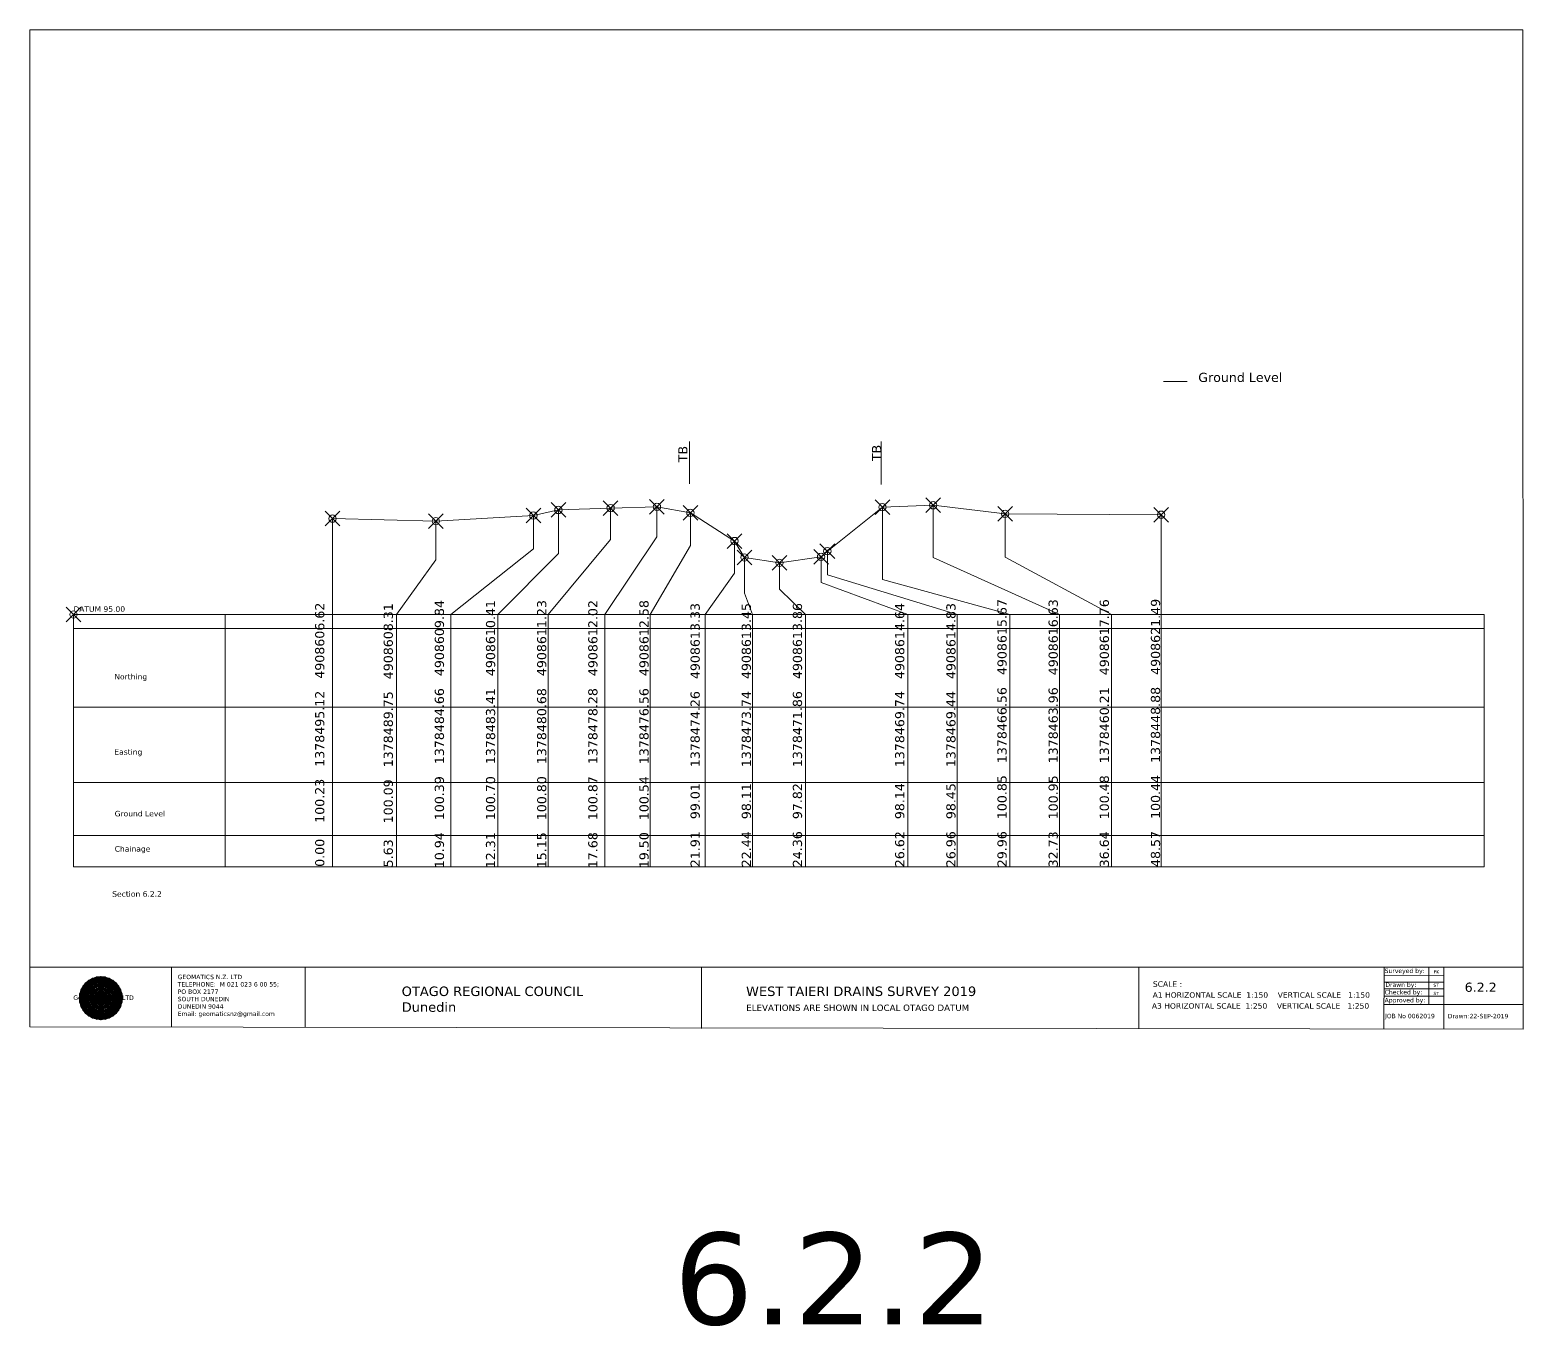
# Model space of a CAD drawing. Header units: millimetres. Extents: x -251759 to 1088765, y -648093 to 103076.
# Drawn here: x 609532 to 690883, y 32422 to 103076 of the extents above; entities that cross this region are included whole.
import ezdxf

# ---------------------------------------------------------------- set-up
doc = ezdxf.new("R2010")
doc.units = ezdxf.units.MM
doc.header["$PDMODE"] = 35
doc.header["$PDSIZE"] = 400
doc.layers.add('geo', color=7, linetype='Continuous')
doc.styles.get("Standard").update_dxf_attribs({"font": 'verdana.ttf'})

# ---------------------------------------------------------------- blocks, each defined once
blk = doc.blocks.new('Geomatics_Circle_SPT')
at = {"layer": 'geo', "color": 2, "linetype": 'Continuous', "lineweight": 0}
for p, q in [((0, 25.2), (-25.2, 0)), ((-24.7, 4.9), (-4.9, 24.7)), ((-24.7, -4.9), (4.9, 24.7)), ((-9.7, 23.3), (-23.3, 9.6)), ((9.7, 23.3), (-23.3, -9.7)), ((-21, 14), (-14, 21)), ((-21, -14), (14, 21)), ((0, 0), (-17.8, 17.8)), ((-14, 21), (21, -14)), ((23.3, -9.7), (-9.7, 23.3)), ((-4.9, 24.7), (24.7, -4.9)), ((25.2, 0), (0, 25.2)), ((0, 0), (17.8, 17.8)), ((4.9, 24.7), (24.7, 4.9)), ((23.3, 9.7), (9.7, 23.3)), ((14, 21), (21, 14)), ((17.8, 18.1), (17.8, 18.1)), ((4.9, -24.7), (-24.7, 4.9)), ((-24.7, 0), (0, -24.7)), ((-23.3, 9.7), (9.7, -23.3)), ((14, -21), (-21, 14)), ((0, 0), (-17.8, -17.8)), ((21, 14), (-14, -21)), ((-9.7, -23.3), (23.3, 9.7)), ((24.7, 4.9), (-4.9, -24.7)), ((0, 0), (17.8, -17.8)), ((0, -24.8), (25.2, 0)), ((-4.9, -24.7), (-24.7, -4.9)), ((-23.3, -9.7), (-9.7, -23.3)), ((-14, -21), (-21, -14)), ((24.7, -4.9), (4.9, -24.7)), ((9.7, -23.3), (23.3, -9.7)), ((21, -14), (14, -21)), ((-17.8, -17.8), (-17.8, -17.8)), ((4.9, -24.7), (4.9, -24.7)), ((18.1, -17.8), (18.1, -17.8))]:
    blk.add_line(p, q, dxfattribs=at)
at = {"layer": 'geo', "color": 1, "linetype": 'Continuous', "lineweight": 0}
for p, q in [((-25.2, 0), (9.7, 23.3)), ((-25.2, 0), (-9.6, 23.3)), ((-4.9, 24.8), (-24.7, -4.9)), ((4.9, 24.7), (-24.7, 4.9)), ((14, 21), (-24.7, -4.9)), ((-14, 21), (-24.7, 4.9)), ((-23.3, 9.7), (0, 25.2)), ((-23.3, -9.6), (0, 25.2)), ((-23.3, -9.6), (17.8, 17.8)), ((-23.3, 9.7), (-17.8, 17.9)), ((-23.3, -9.6), (-17.8, 17.9)), ((-23.3, 9.7), (17.8, 17.8)), ((4.9, 24.8), (-21, -14)), ((-4.9, 24.7), (-21, 14)), ((14, 21), (-21, 14)), ((-14, 21), (-21, -14)), ((-17.9, 17.6), (-17.9, 17.6)), ((-17.8, 17.8), (9.7, 23.3)), ((-17.8, 17.8), (-9.6, 23.3)), ((-17.8, -17.8), (9.7, 23.3)), ((-17.8, -17.8), (-9.7, 23.3)), ((-9.7, -23.3), (-17.8, 17.8)), ((-17.8, 17.8), (9.7, -23.3)), ((-17.8, 17.8), (23.3, -9.6)), ((-17.8, 17.8), (23.3, 9.7)), ((4.9, 24.7), (-14, 21)), ((-4.9, 24.7), (-14, -20.9)), ((0, 0), (-14, 21)), ((-14, 21), (-4.9, -24.7)), ((-14, 21), (-14, 21)), ((24.7, -4.9), (-14, 21)), ((21, 14), (-14, 21)), ((-9.8, 23.1), (-9.8, 23.1)), ((-9.7, 23.3), (0, 25.2)), ((-9.7, 23.3), (0, -25.2)), ((-9.7, -23.3), (0, 25.2)), ((-9.6, 23.3), (17.8, -17.8)), ((-9.6, 23.3), (25.2, 0)), ((-9.6, 23.3), (17.8, 17.8)), ((-9.6, -23.3), (17.8, 17.9)), ((0, 0), (-4.9, 24.7)), ((-4.9, 24.7), (-4.9, 24.7)), ((21, -14), (-4.9, 24.7)), ((24.8, 4.9), (-4.9, 24.7)), ((14, 21), (-4.9, 24.7)), ((-0.2, 25.1), (-0.2, 25.1)), ((0, 25.2), (9.7, -23.3)), ((0, 25.2), (23.3, -9.7)), ((0, 25.2), (23.3, 9.7)), ((0, 25.2), (9.7, 23.3)), ((0, 0), (4.9, 24.7)), ((0, -25.2), (9.7, 23.3)), ((0, 0), (14, 21)), ((21, 14), (4.9, 24.8)), ((14, -21), (4.9, 24.7)), ((24.7, -4.9), (4.9, 24.7)), ((4.9, 24.7), (4.9, 24.7)), ((4.9, -24.7), (14, 21)), ((9.4, 23.3), (9.4, 23.3)), ((9.7, 23.3), (17.8, -17.8)), ((9.7, 23.3), (25.2, 0)), ((9.7, 23.3), (17.8, 17.9)), ((17.8, 17.8), (9.7, -23.3)), ((21, -14), (14, 21)), ((24.7, 4.9), (14, 21)), ((14, 21), (14, 21)), ((17.6, 17.9), (17.6, 17.9)), ((17.8, 17.8), (23.3, -9.7)), ((17.8, 17.8), (23.3, 9.7)), ((-25.2, 0), (23.3, 9.7)), ((-25.2, 0), (-23.3, 9.7)), ((-23.3, -9.7), (-25.2, 0)), ((-9.6, -23.3), (-25.2, 0)), ((9.7, -23.3), (-25.2, 0)), ((21, 14), (-24.7, 4.9)), ((-21, 14), (-24.7, -4.9)), ((0, 0), (-24.7, 4.9)), ((-24.7, 4.9), (-21, -14)), ((-24.7, 4.9), (-4.9, -24.7)), ((-24.7, 4.9), (14, -21)), ((-24.7, 4.9), (-24.7, 4.9)), ((0, 0), (-24.7, -4.9)), ((-17.8, -17.8), (-23.3, 9.7)), ((0, -25.2), (-23.3, 9.7)), ((-23.3, 9.7), (17.8, -17.8)), ((-23.3, 9.7), (25.2, 0)), ((-23.3, 9.4), (-23.3, 9.4)), ((-23.3, -9.7), (25.2, 0)), ((0, 0), (-21, 14)), ((-21, 14), (-14, -21)), ((-21, 14), (4.9, -24.7)), ((-21, 14), (-21, 14)), ((24.7, 4.9), (-21, 14)), ((0, 0), (-21, -14)), ((-17.8, -17.8), (23.3, 9.7)), ((-14, -21), (24.7, 4.9)), ((0, 0), (-14, -21)), ((25.2, 0), (-9.6, -23.3)), ((-4.9, -24.7), (21, 14)), ((0, 0), (-4.9, -24.7)), ((0, 0), (21, 14)), ((23.3, 9.7), (0, -25.2)), ((0, 0), (24.8, 4.9)), ((0, 0), (4.9, -24.7)), ((0, 0), (14, -21)), ((0, 0), (21, -14)), ((0, 0), (24.8, -4.9)), ((4.9, -24.7), (24.7, 4.9)), ((25.2, 0), (9.7, -23.3)), ((14, -21), (21, 14)), ((23.3, 9.7), (17.8, -17.8)), ((24.7, -4.9), (21, 14)), ((21, 14), (21, 14)), ((21, -14), (24.7, 4.9)), ((23.1, 9.8), (23.1, 9.8)), ((23.3, 9.7), (25.2, 0)), ((25.2, 0), (23.3, -9.6)), ((24.7, 4.9), (24.7, 4.9)), ((25.1, 0.2), (25.1, 0.2)), ((-25.2, 0), (23.3, -9.7)), ((-25.1, -0.2), (-25.1, -0.2)), ((-24.7, -4.9), (-24.7, -4.9)), ((-24.7, -4.9), (-14, -21)), ((-24.7, -4.9), (4.9, -24.7)), ((-24.7, -4.9), (21, -14)), ((-17.8, -17.8), (-23.3, -9.7)), ((0, -25.2), (-23.3, -9.6)), ((17.8, -17.8), (-23.3, -9.6)), ((-23.1, -9.8), (-23.1, -9.8)), ((-21, -14), (24.7, -4.9)), ((-21, -14), (-21, -14)), ((-21, -14), (-4.9, -24.7)), ((-21, -14), (14, -21)), ((23.3, -9.7), (-17.8, -17.8)), ((-14, -21), (21, -14)), ((-4.9, -24.7), (24.7, -4.9)), ((23.3, -9.6), (0, -25.2)), ((4.9, -24.7), (21, -14)), ((14, -21), (24.7, -4.9)), ((23.3, -9.6), (17.8, -17.8)), ((21, -14), (21, -14)), ((23.3, -9.4), (23.3, -9.4)), ((24.7, -4.9), (24.7, -4.9)), ((-9.6, -23.3), (-17.8, -17.8)), ((9.7, -23.3), (-17.8, -17.8)), ((-17.6, -17.9), (-17.6, -17.9)), ((-14, -21), (-14, -21)), ((-14, -21), (4.9, -24.7)), ((17.8, -17.8), (-9.7, -23.3)), ((0, -25.2), (-9.7, -23.3)), ((-9.4, -23.3), (-9.4, -23.3)), ((-4.9, -24.7), (14, -21)), ((-4.9, -24.7), (-4.9, -24.7)), ((9.7, -23.3), (0, -25.2)), ((0.2, -25.1), (0.2, -25.1)), ((4.9, -24.7), (4.9, -24.7)), ((17.8, -17.8), (9.7, -23.3)), ((9.8, -23.1), (9.8, -23.1)), ((14, -21), (14, -21)), ((17.9, -17.6), (17.9, -17.6))]:
    blk.add_line(p, q, dxfattribs=at)
at = {"layer": 'geo', "color": 114, "linetype": 'Continuous', "lineweight": 0}
for p, q in [((17.9, 17.8), (-25.2, 0)), ((-24.7, 4.9), (14, 21)), ((9.7, 23.3), (-23.3, 9.7)), ((-20.9, 14), (4.9, 24.7)), ((0, 25.2), (-17.8, 17.8)), ((-17.8, 17.8), (0, -25.2)), ((-14, 21), (-4.9, 24.7)), ((4.9, -24.7), (-14, 21)), ((0, 0), (-9.7, 23.3)), ((-4.9, 24.7), (14, -21)), ((17.8, -17.8), (0, 25.2)), ((0, 0), (9.7, 23.3)), ((4.9, 24.7), (21, -14)), ((23.3, -9.7), (9.7, 23.3)), ((14, 21), (24.7, -4.9)), ((25.2, 0), (17.8, 17.8)), ((-24.7, -4.9), (21, 14)), ((-14, -21), (-24.7, 4.9)), ((0, 0), (-23.3, 9.7)), ((-23.3, 9.7), (-9.7, -23.3)), ((0, 0), (-23.3, -9.7)), ((-4.9, -24.7), (-21, 14)), ((24.8, 4.9), (-20.9, -14)), ((0, 0), (-9.7, -23.3)), ((0, 0), (23.3, 9.7)), ((0, 0), (9.7, -23.3)), ((0, 0), (23.3, -9.7)), ((21, 14), (24.7, 4.9)), ((-25.2, 0), (-17.8, -17.8)), ((-21, -14), (-24.7, -4.9)), ((-17.8, -17.8), (25.2, 0)), ((24.8, -4.9), (-14, -21)), ((-9.6, -23.3), (23.3, -9.7)), ((21, -14), (-4.9, -24.8)), ((0, -25.2), (17.9, -17.8)), ((14, -21), (4.9, -24.8))]:
    blk.add_line(p, q, dxfattribs=at)
at = {"layer": 'geo', "color": 250, "linetype": 'Continuous', "lineweight": 0}
for p, q in [((-17.8, 17.8), (17.8, 17.8)), ((-17.8, -17.8), (-17.8, 17.8)), ((-14, 21), (-14, 21)), ((14, 21), (-14, 21)), ((-14, 20.9), (-14, -21)), ((-9.7, 23.3), (9.7, 23.3)), ((-9.7, -23.3), (-9.7, 23.3)), ((-4.9, 24.7), (4.9, 24.7)), ((-4.9, 24.7), (-4.9, -24.7)), ((0, 0), (0, 25.2)), ((4.9, 24.7), (4.9, -24.7)), ((9.7, -23.3), (9.7, 23.3)), ((14, 21), (14, -21)), ((17.8, -17.8), (17.8, 17.8)), ((0, 0), (-25.2, 0)), ((24.7, 4.9), (-24.7, 4.9)), ((-24.7, 4.9), (-24.7, -4.9)), ((-23.3, 9.7), (23.3, 9.7)), ((-23.3, 9.7), (-23.3, 9.7)), ((-23.3, -9.7), (-23.3, 9.7)), ((21, 14), (-21, 14)), ((-21, 14), (-21, -14)), ((0, 0), (0, -25.2)), ((0, 0), (25.2, 0)), ((21, 14), (21, 14)), ((21, -14), (21, 14)), ((23.3, 9.7), (23.3, -9.7)), ((24.7, 4.9), (24.7, 4.9)), ((24.7, -4.9), (24.7, 4.9)), ((-24.7, -4.9), (24.7, -4.9)), ((23.3, -9.7), (-23.3, -9.7)), ((-21, -14), (21, -14)), ((17.8, -17.8), (-17.8, -17.8)), ((-14, -21), (14, -21)), ((9.7, -23.3), (-9.7, -23.3)), ((-4.9, -24.7), (4.9, -24.7))]:
    blk.add_line(p, q, dxfattribs=at)
blk = doc.blocks.new('GeomaticsNZ TITLE BLOCK')
at = {"color": 7, "linetype": 'Continuous', "lineweight": 0}
for p, q in [((0, 94.9), (0, 1579.2)), ((0, 1579.2), (2363.4, 1579.2)), ((2363.4, 1579.2), (2364, 94.9)), ((2364, 94.9), (0, 94.9)), ((0, 94.9), (0, 0)), ((15.9, 94.9), (2364, 94.9)), ((224.3, 95.2), (224.3, -0.3)), ((2364, 94.9), (382.6, 94.9)), ((435.8, 95.2), (435.8, -0.7)), ((1063.4, 94.9), (1063.4, -2.4)), ((1755.4, 94.9), (1755.4, -2.6)), ((2143.9, 94.9), (2143.7, -3)), ((2214.9, 94.9), (2214.9, 36.1)), ((2238.6, 94.8), (2238.6, -3.2)), ((2364, -3.5), (2364, 94.9)), ((2143.9, 81.9), (2238.6, 81.7)), ((2143.9, 71), (2238.6, 71)), ((2143.6, 60.4), (2238.6, 60.4)), ((2143.8, 48.6), (2238.6, 48.6)), ((2143.8, 35.4), (2364, 35.3)), ((0, 0), (2364, -3.5))]:
    blk.add_line(p, q, dxfattribs=at)
at = {"color": 7, "linetype": 'Continuous', "lineweight": 0, "xscale": 1.36, "yscale": 1.36, "zscale": 1.36}
blk.add_blockref('Geomatics_Circle_SPT', (112.4, 45.7), dxfattribs=at)
at = {"color": 7, "linetype": 'Continuous', "lineweight": 0}
for s, p in [('PK', (2222.4, 84.8)), ('ST', (2222, 63.6)), ('ST', (2222.1, 50.6))]:
    blk.add_text(s, height=5, dxfattribs=at).set_placement(p)
at = {"color": 7, "linetype": 'Continuous', "lineweight": 0, "attachment_point": 1}
for s, width, heights, insert, char_height in [('{\\C256;GEOMATICS N.Z. LTD                   \\PTELEPHONE:  M 021 023 6 00 55;\\PPO BOX 2177\\PSOUTH DUNEDIN\\PDUNEDIN 9044\\PEmail: geomaticsnz@gmail.com}', 3535.727, [94.7], (234, 82.7), 7), ('{\\C256;Surveyed by:}', 3535.727, [0], (2144.7, 92.4), 7), ('{\\C256;Geomatics N.Z. LTD                   }', 125.079, [15.8], (68.8, 49.9), 7), ('{\\C256;OTAGO REGIONAL COUNCIL\\PDunedin}', 3535.727, [0], (588.6, 64), 15), ('{\\C256;WEST TAIERI DRAINS SURVEY 2019}', 3535.727, [0], (1133.8, 64), 15), ('{\\C256;Checked by:}', 3535.727, [0], (2144.7, 58.6), 7), ('{\\C256;Drawn by:}', 3535.727, [0], (2145.8, 70.4), 7), ('{\\C256;ELEVATIONS ARE SHOWN IN LOCAL OTAGO DATUM}', 3535.727, [0], (1134.1, 35.4), 10), ('{\\C256;Approved by:}', 3535.727, [0], (2144.7, 45.9), 7), ('{\\C256;JOB No 0062019}', 3535.727, [0], (2145.3, 20.8), 7), ('{\\C256;Drawn:22-SEP-2019}', 3535.727, [0], (2244.7, 20.7), 7)]:
    blk.add_mtext_dynamic_manual_height_columns(s, width=width, gutter_width=159, heights=heights, dxfattribs=dict(at, insert=insert, char_height=char_height))

msp = doc.modelspace()

# ---------------------------------------------------------------- linework, layer by layer
at = {"color": 1, "linetype": 'Continuous', "lineweight": 0}
msp.add_line((671290, 83906), (672582, 83906), dxfattribs=at)
at = {"color": 7, "linetype": 'Continuous', "lineweight": 0}
for p, q in [((645474, 78327), (645474, 80636)), ((655911, 78291), (655911, 80633)), ((620173, 57457), (620173, 71209))]:
    msp.add_line(p, q, dxfattribs=at)
at = {"linetype": 'Continuous', "lineweight": 0}
for p, q in [((671167, 76651), (671167, 57457)), ((626018, 76434), (626018, 57457)), ((611905, 71209), (688761, 71209)), ((611905, 71209), (611905, 57457)), ((611905, 70444), (688761, 70444)), ((611905, 66151), (688761, 66151)), ((611905, 62047), (688761, 62047)), ((611905, 59168), (688761, 59168)), ((611905, 57457), (688761, 57457))]:
    msp.add_line(p, q, dxfattribs=at)
at = {"color": 1, "linetype": 'Continuous', "lineweight": 0}
msp.add_lwpolyline([(626018, 76434), (631647, 76297), (636961, 76601), (638324, 76908), (641171, 77012), (643696, 77082), (645514, 76750), (647925, 75214), (648462, 74321), (650374, 74027), (652634, 74353), (652977, 74663), (655976, 77062), (658745, 77162), (662661, 76692), (671167, 76651)], dxfattribs=at)
at = {"linetype": 'Continuous', "lineweight": 0}
for points in [[(636961, 76601), (636961, 74787), (632469, 71209)], [(638324, 76908), (638324, 74544), (635024, 71209)], [(641171, 77012), (641171, 75301), (637774, 71209)], [(643696, 77082), (643696, 75444), (640857, 71209)], [(645514, 76750), (645514, 74967), (643319, 71209)], [(655976, 77062), (655976, 73120), (662916, 71209)], [(658745, 77162), (658745, 74313), (665622, 71209)], [(662661, 76692), (662661, 74332), (668461, 71209)], [(631647, 76297), (631647, 74181), (629514, 71209)], [(647925, 75214), (647925, 73459), (646314, 71209)], [(648462, 74321), (648462, 72375), (648897, 71209)], [(652634, 74353), (652634, 72952), (657370, 71209)], [(652977, 74663), (652977, 73371), (660054, 71209)], [(650374, 74027), (650374, 72594), (651780, 71209)], [(629514, 57457), (629514, 71209)], [(632469, 57457), (632469, 71209)], [(635024, 57457), (635024, 71209)], [(637774, 57457), (637774, 71209)], [(640857, 57457), (640857, 71209)], [(643319, 57457), (643319, 71209)], [(646314, 57457), (646314, 71209)], [(648897, 57457), (648897, 71209)], [(651780, 57457), (651780, 71209)], [(657370, 57457), (657370, 71209)], [(660054, 57457), (660054, 71209)], [(662916, 57457), (662916, 71209)], [(665622, 57457), (665622, 71209)], [(668461, 57457), (668461, 71209)], [(688761, 71209), (688761, 57457)]]:
    msp.add_lwpolyline(points, dxfattribs=at)
for p in [(638324, 76908), (641171, 77012), (643696, 77082), (655976, 77062), (658745, 77162), (626018, 76434), (631647, 76297), (636961, 76601), (645514, 76750), (662661, 76692), (671167, 76651), (647925, 75214), (652977, 74663), (648462, 74321), (650374, 74027), (652634, 74353)]:
    msp.add_point(p, dxfattribs=at)
at = {"color": 7, "linetype": 'Continuous', "lineweight": 0}
msp.add_point((611905, 71209), dxfattribs=at)

# ---------------------------------------------------------------- block references
at = {"linetype": 'Continuous', "lineweight": 0, "xscale": 34.41290447856466, "yscale": 34.41290447856466, "zscale": 34.41290447856466}
msp.add_blockref('GeomaticsNZ TITLE BLOCK', (609532, 48730), dxfattribs=at)

# ---------------------------------------------------------------- texts
at = {"linetype": 'Continuous', "lineweight": 0}
for s, height, p in [('Ground Level', 500, (673185, 83884)), ('A1 HORIZONTAL SCALE  1:150    VERTICAL SCALE   1:150 ', 300, (670701, 50322)), ('SCALE :  ', 300, (670713, 50918)), ('6.2.2 ', 500, (687699, 50645)), ('A3 HORIZONTAL SCALE  1:250    VERTICAL SCALE   1:250 ', 300, (670657, 49726))]:
    msp.add_text(s, height=height, dxfattribs=at).set_placement(p)
at = {"color": 7, "linetype": 'Continuous', "lineweight": 0}
for s, p in [('DATUM 95.00', (611905, 71356)), ('Northing', (614135, 67672)), ('Easting', (614133, 63570)), ('Ground Level', (614151, 60207)), ('Chainage', (614154, 58286)), ('Section 6.2.2 ', (614017, 55828))]:
    msp.add_text(s, height=300, dxfattribs=at).set_placement(p)
at = {"linetype": 'Continuous', "lineweight": 0}
for s, p in [('0.00    100.23   1378495.12   4908606.62', (625573, 57457)), ('5.63    100.09   1378489.75   4908608.31', (629306, 57428)), ('10.94   100.39   1378484.66   4908609.84', (632093, 57381)), ('12.31   100.70   1378483.41   4908610.41', (634879, 57381)), ('15.15   100.80   1378480.68   4908611.23', (637666, 57381)), ('17.68   100.87   1378478.28   4908612.02', (640452, 57381)), ('19.50   100.54   1378476.56   4908612.58', (643239, 57381)), ('21.91   99.01    1378474.26   4908613.33', (646025, 57437)), ('22.44   98.11    1378473.74   4908613.45', (648812, 57437)), ('24.36   97.82    1378471.86   4908613.86', (651598, 57437)), ('26.62   98.14    1378469.74   4908614.64', (657171, 57437)), ('26.96   98.45    1378469.44   4908614.83', (659958, 57437)), ('29.96   100.85   1378466.56   4908615.67', (662744, 57437)), ('32.73   100.95   1378463.96   4908616.63', (665531, 57428)), ('36.64   100.48   1378460.21   4908617.76', (668317, 57428)), ('48.57   100.44   1378448.88   4908621.49', (671104, 57448))]:
    msp.add_text(s, height=500, rotation=90, dxfattribs=at).set_placement(p)
at = {"color": 7, "linetype": 'Continuous', "lineweight": 0, "char_height": 500, "attachment_point": 1, "rotation": 90}
for insert in [(644855, 79510), (655411, 79570)]:
    msp.add_mtext_dynamic_manual_height_columns('TB', width=1111.79, gutter_width=2500, heights=[0], dxfattribs=dict(at, insert=insert))
at = {"linetype": 'Continuous', "lineweight": 0, "insert": (644597, 37519), "char_height": 5000, "width": 1156.47, "attachment_point": 1}
msp.add_mtext('6.2.2', dxfattribs=at)

doc.saveas('drawing.dxf')
